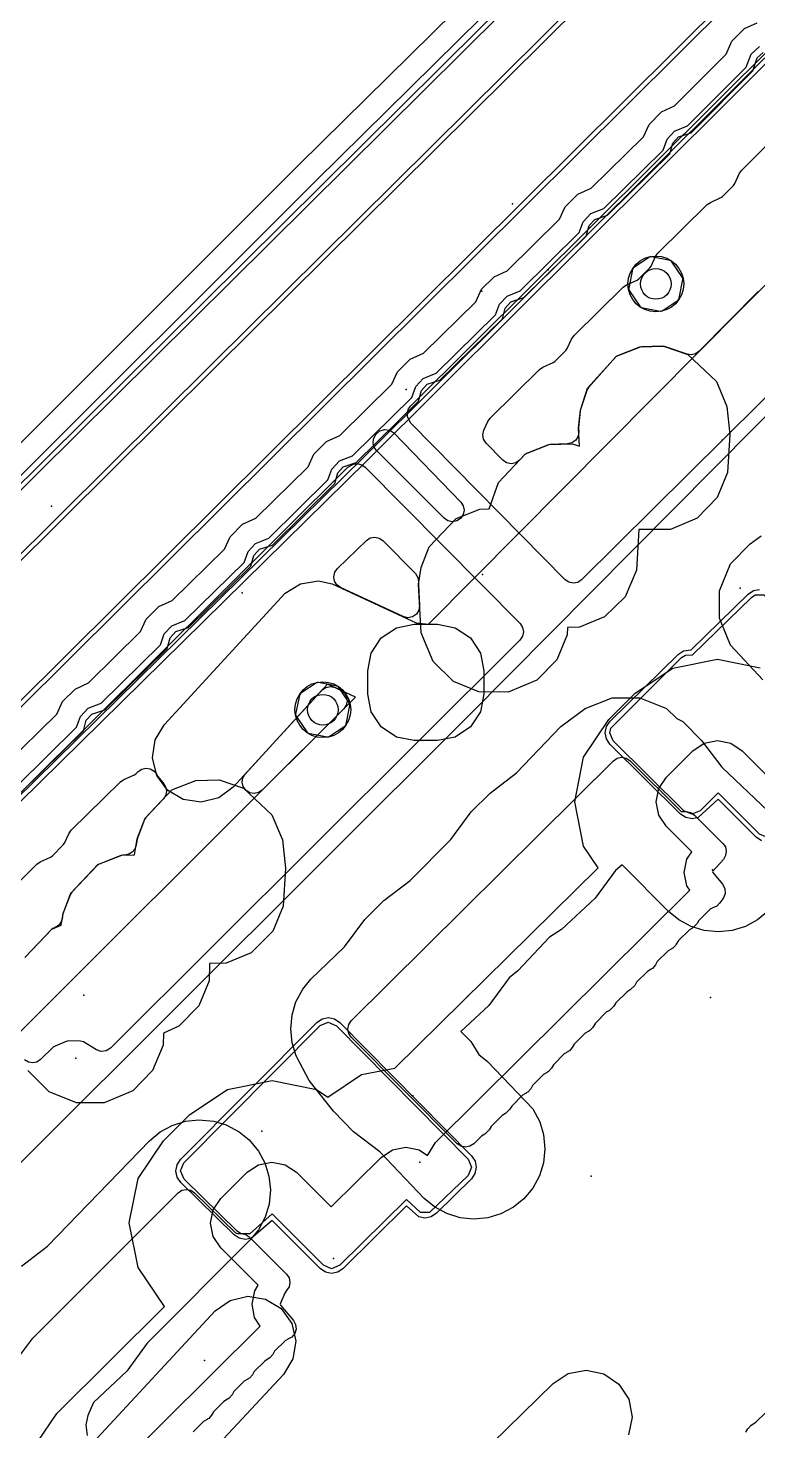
# Model space of a CAD drawing. Header units: metres. Extents: x -2677 to -840, y 169 to 1487.
# Drawn here: x -2331.3 to -2300, y 759.4 to 819.7 of the extents above; entities that cross this region are included whole.
import ezdxf

# ---------------------------------------------------------------- set-up
doc = ezdxf.new("R2010")
doc.units = ezdxf.units.M
for name, color, linetype in [('AI_GREENING_ALLOWED_ZONE', 4, 'Continuous'), ('AI_GREENING_EXCLUSIONS', 1, 'Continuous'), ('AI_GREENING_LAWN', 82, 'Continuous'), ('AI_GREENING_REJECTED', 6, 'Continuous'), ('AI_GREENING_SHRUBS', 92, 'Continuous')]:
    doc.layers.add(name, color=color, linetype=linetype)

# ---------------------------------------------------------------- blocks, each defined once
blk = doc.blocks.new('AI_SHRUB')
for radius in [1, 0.55]:
    blk.add_circle((0, 0), radius)

msp = doc.modelspace()

# ---------------------------------------------------------------- linework, layer by layer
at = {"layer": 'AI_GREENING_ALLOWED_ZONE'}
for points in [[(-2299.939, 808.387), (-2302.487, 805.818), (-2302.638, 805.713), (-2302.818, 805.671), (-2303.001, 805.696), (-2303.975, 806.023), (-2304.06, 806.036), (-2304.967, 806.011), (-2305.052, 805.994), (-2305.987, 805.624), (-2306.079, 805.56), (-2307.244, 804.269), (-2307.295, 804.18), (-2307.581, 803.309), (-2307.592, 803.257), (-2307.668, 802.529), (-2307.669, 802.487), (-2307.661, 802.365), (-2307.688, 802.167), (-2307.791, 801.996), (-2307.952, 801.878), (-2308.147, 801.833), (-2308.882, 801.813), (-2308.967, 801.796), (-2309.905, 801.425), (-2309.993, 801.365), (-2310.206, 801.142), (-2310.369, 801.027), (-2310.564, 800.986), (-2310.759, 801.024), (-2310.924, 801.135), (-2311.643, 801.866), (-2311.643, 801.866), (-2311.752, 802.033), (-2311.787, 802.23), (-2311.742, 802.424), (-2311.57, 802.801), (-2311.466, 802.949), (-2309.348, 805.034), (-2309.204, 805.133), (-2308.754, 805.337), (-2308.682, 805.387), (-2308.205, 805.864), (-2308.155, 805.937), (-2307.967, 806.347), (-2307.863, 806.496), (-2305.746, 808.58), (-2305.601, 808.679), (-2305.152, 808.884), (-2305.079, 808.934), (-2304.602, 809.411), (-2304.552, 809.483), (-2304.364, 809.894), (-2304.26, 810.042), (-2302.143, 812.127), (-2301.999, 812.226), (-2301.549, 812.43), (-2301.476, 812.481), (-2300.999, 812.957), (-2300.949, 813.03), (-2300.755, 813.455), (-2300.655, 813.6), (-2298.551, 815.718)], [(-2333.083, 781.67), (-2330.965, 783.755), (-2330.821, 783.854), (-2330.371, 784.058), (-2330.298, 784.108), (-2329.822, 784.585), (-2329.771, 784.658), (-2329.584, 785.068), (-2329.48, 785.217), (-2327.362, 787.301), (-2327.218, 787.4), (-2326.768, 787.605), (-2326.696, 787.655), (-2326.607, 787.744), (-2326.451, 787.849), (-2326.268, 787.89), (-2326.083, 787.86), (-2325.921, 787.764), (-2325.807, 787.615), (-2325.765, 787.532), (-2325.505, 787.218), (-2325.417, 787.06), (-2325.391, 786.882), (-2325.429, 786.706), (-2325.528, 786.555), (-2326.276, 785.767), (-2326.327, 785.686), (-2326.639, 784.881), (-2326.653, 784.831), (-2326.694, 784.573), (-2326.751, 784.41), (-2326.859, 784.276), (-2327.006, 784.187), (-2327.175, 784.153), (-2327.259, 784.15), (-2327.344, 784.133), (-2328.282, 783.762), (-2328.37, 783.702), (-2329.46, 782.555), (-2329.511, 782.474), (-2329.823, 781.668), (-2329.837, 781.62), (-2329.874, 781.406), (-2329.928, 781.25), (-2330.031, 781.12), (-2330.17, 781.031), (-2330.269, 780.989), (-2330.351, 780.932), (-2331.443, 779.782)]]:
    msp.add_lwpolyline(points, dxfattribs=at)
for points in [[(-2317.902, 795.658), (-2318.057, 795.771), (-2318.158, 795.935), (-2318.19, 796.125), (-2318.148, 796.313), (-2318.039, 796.471), (-2316.785, 797.686), (-2316.622, 797.792), (-2316.431, 797.827), (-2316.241, 797.787), (-2316.08, 797.678), (-2314.685, 796.26), (-2314.566, 796.062), (-2314.548, 795.831), (-2314.549, 795.826), (-2314.552, 795.773), (-2314.503, 794.888), (-2314.534, 794.686), (-2314.643, 794.513), (-2314.812, 794.398), (-2315.014, 794.361), (-2315.213, 794.407), (-2317.902, 795.658)], [(-2321.971, 786.937), (-2322.083, 787.095), (-2322.127, 787.283), (-2322.097, 787.473), (-2321.996, 787.638), (-2318.704, 791.238), (-2318.533, 791.36), (-2318.327, 791.401), (-2318.123, 791.354), (-2317.902, 791.25), (-2317.747, 791.138), (-2317.647, 790.976), (-2317.614, 790.788), (-2317.654, 790.601), (-2317.76, 790.443), (-2321.27, 786.943), (-2321.429, 786.836), (-2321.617, 786.797), (-2321.805, 786.831), (-2321.967, 786.934), (-2321.971, 786.937)]]:
    msp.add_lwpolyline(points, close=True, dxfattribs=at)
at = {"layer": 'AI_GREENING_EXCLUSIONS'}
for points in [[(-2216.371, 911.403), (-2323.438, 805.27), (-2444.303, 685.169)], [(-2216.23, 911.261), (-2323.297, 805.128), (-2444.162, 685.027)], [(-2394.599, 737.708), (-2365.789, 766.173), (-2351.004, 780.956), (-2277.905, 853.446), (-2269.083, 862.275), (-2272.183, 865.561), (-2272.328, 865.792), (-2272.374, 866.061), (-2272.313, 866.328), (-2272.154, 866.55), (-2269.923, 868.655), (-2269.692, 868.8), (-2269.422, 868.846), (-2269.156, 868.785), (-2268.933, 868.626), (-2265.867, 865.37), (-2229.27, 901.568)], [(-2394.458, 737.566), (-2365.648, 766.031), (-2350.863, 780.814), (-2277.764, 853.304), (-2268.804, 862.271), (-2272.038, 865.698), (-2272.174, 866.056), (-2272.017, 866.405), (-2269.786, 868.51), (-2269.428, 868.646), (-2269.079, 868.489), (-2265.873, 865.084), (-2229.128, 901.427)], [(-2379.224, 754.736), (-2372.666, 761.093), (-2358.219, 775.479), (-2347.854, 785.963), (-2333.517, 800.036), (-2319.671, 813.862), (-2305.395, 827.945), (-2292.188, 841.175), (-2278.959, 854.161), (-2271.329, 861.793)], [(-2378.516, 754.03), (-2371.966, 760.379), (-2357.51, 774.773), (-2347.152, 785.251), (-2332.812, 799.326), (-2318.967, 813.153), (-2304.689, 827.237), (-2291.482, 840.466), (-2277.406, 854.29), (-2269.773, 861.937)], [(-2253.881, 847.093), (-2254.649, 847.231), (-2255.33, 847.689), (-2282.133, 820.661), (-2282.358, 819.92), (-2282.98, 819.097), (-2283.627, 818.661), (-2284.241, 818.536), (-2312.4, 790.141), (-2337.539, 765.065), (-2337.768, 764.325), (-2338.395, 763.505), (-2339.044, 763.072), (-2339.658, 762.951), (-2363.51, 739.16)], [(-2347.174, 775.389), (-2288.226, 833.964)], [(-2347.033, 775.247), (-2288.08, 833.827)], [(-2285.57, 832.479), (-2316.918, 801.253), (-2346.869, 771.794)], [(-2285.472, 832.295), (-2316.778, 801.11), (-2346.64, 771.738)], [(-2340.403, 767.858), (-2317.255, 790.948), (-2318.456, 791.509), (-2322.513, 787.073), (-2323.142, 786.611), (-2323.9, 786.424), (-2324.671, 786.542), (-2325.339, 786.947), (-2325.801, 787.575), (-2325.987, 788.333), (-2325.869, 789.105), (-2325.465, 789.772), (-2320.289, 795.42), (-2319.621, 795.824), (-2318.85, 795.942), (-2318.257, 795.824), (-2314.655, 794.147), (-2314.123, 794.084), (-2287.078, 821.356)], [(-2332.348, 788.006), (-2330.102, 790.218), (-2329.857, 790.753), (-2329.317, 791.293), (-2328.745, 791.553), (-2326.499, 793.764), (-2326.255, 794.3), (-2325.714, 794.84), (-2325.143, 795.099), (-2322.896, 797.311), (-2322.652, 797.846), (-2322.111, 798.386), (-2321.54, 798.646), (-2319.293, 800.857), (-2319.049, 801.393), (-2318.509, 801.933), (-2317.937, 802.192), (-2315.69, 804.404), (-2315.446, 804.939), (-2314.906, 805.479), (-2314.334, 805.739), (-2312.088, 807.95), (-2311.843, 808.486), (-2311.303, 809.026), (-2310.731, 809.285), (-2308.485, 811.497), (-2308.24, 812.032), (-2307.7, 812.572), (-2307.129, 812.832), (-2304.882, 815.043), (-2304.638, 815.579), (-2304.097, 816.119), (-2303.539, 816.373), (-2301.326, 818.6), (-2301.071, 819.161), (-2300.531, 819.702), (-2299.985, 819.95)], [(-2331.798, 787.142), (-2329.252, 789.649), (-2329.082, 790.115), (-2328.758, 790.464), (-2328.195, 790.688), (-2325.65, 793.195), (-2325.479, 793.661), (-2325.155, 794.011), (-2324.592, 794.235), (-2322.047, 796.742), (-2321.876, 797.208), (-2321.552, 797.557), (-2320.989, 797.781), (-2318.444, 800.288), (-2318.273, 800.754), (-2317.95, 801.104), (-2317.387, 801.328), (-2314.841, 803.835), (-2314.671, 804.301), (-2314.347, 804.65), (-2313.784, 804.874), (-2311.238, 807.381), (-2311.068, 807.847), (-2310.744, 808.197), (-2310.181, 808.421), (-2307.636, 810.928), (-2307.465, 811.394), (-2307.141, 811.743), (-2306.578, 811.967), (-2304.033, 814.474), (-2303.862, 814.94), (-2303.538, 815.29), (-2302.982, 815.514), (-2300.466, 818.045), (-2300.242, 818.602), (-2299.892, 818.926)], [(-2331.642, 786.848), (-2328.958, 789.49), (-2328.833, 789.947), (-2328.59, 790.215), (-2328.039, 790.394), (-2325.356, 793.036), (-2325.23, 793.493), (-2324.988, 793.762), (-2324.436, 793.941), (-2321.753, 796.583), (-2321.627, 797.04), (-2321.385, 797.308), (-2320.834, 797.487), (-2318.15, 800.129), (-2318.025, 800.586), (-2317.782, 800.855), (-2317.231, 801.034), (-2314.547, 803.676), (-2314.422, 804.133), (-2314.179, 804.401), (-2313.628, 804.58), (-2310.944, 807.222), (-2310.819, 807.679), (-2310.576, 807.948), (-2310.025, 808.127), (-2307.342, 810.769), (-2307.216, 811.226), (-2306.973, 811.494), (-2306.422, 811.673), (-2303.739, 814.315), (-2303.613, 814.772), (-2303.371, 815.041), (-2302.824, 815.22), (-2300.172, 817.888), (-2299.993, 818.435), (-2299.725, 818.677)], [(-2299.742, 791.695), (-2301.134, 793.184), (-2301.601, 794.335), (-2301.601, 795.523), (-2301.134, 796.674), (-2300.286, 797.54), (-2299.809, 797.879)], [(-2299.806, 784.765), (-2300.032, 784.916), (-2301.667, 786.55), (-2302.521, 785.764), (-2302.789, 785.709), (-2303.057, 785.762), (-2303.285, 785.912), (-2306.317, 788.916), (-2306.471, 789.145), (-2306.525, 789.416), (-2306.469, 789.686), (-2306.314, 789.914), (-2306.314, 789.914), (-2303.376, 792.788), (-2303.151, 792.935), (-2302.831, 792.976), (-2300.37, 795.38), (-2300.147, 795.526), (-2299.885, 795.579)], [(-2331.193, 758.525), (-2330.104, 760.14), (-2325.473, 764.736), (-2326.61, 766.416), (-2326.987, 768.331), (-2326.603, 770.243), (-2325.515, 771.863), (-2324.382, 772.992), (-2322.758, 774.073), (-2320.844, 774.45), (-2318.931, 774.065), (-2318.454, 773.745), (-2316.997, 774.711), (-2315.57, 774.989), (-2306.831, 783.609), (-2307.449, 784.532), (-2307.83, 786.445), (-2307.45, 788.359), (-2306.366, 789.981), (-2305.235, 791.113), (-2303.614, 792.197), (-2301.7, 792.578), (-2299.854, 792.212)], [(-2299.507, 781.748), (-2299.975, 781.363), (-2300.495, 781.083), (-2301.058, 780.91), (-2301.654, 780.848), (-2302.261, 780.907), (-2302.823, 781.076), (-2303.36, 781.363), (-2303.8, 781.722), (-2305.786, 783.737), (-2306.074, 783.493), (-2306.956, 782.3), (-2308.394, 780.95), (-2308.91, 780.625), (-2310.273, 779.173), (-2310.645, 778.872), (-2311.528, 777.679), (-2312.726, 776.568), (-2312.296, 776.131), (-2311.953, 775.576), (-2311.58, 775.274), (-2309.639, 773.237), (-2309.339, 772.673), (-2309.178, 772.14), (-2309.116, 771.514), (-2309.178, 770.922), (-2309.353, 770.355), (-2309.639, 769.826), (-2310.02, 769.368), (-2310.462, 769.007), (-2311.01, 768.716), (-2311.562, 768.551), (-2312.178, 768.492), (-2312.764, 768.554), (-2313.335, 768.731), (-2313.861, 769.016), (-2314.305, 769.387), (-2316.209, 771.383), (-2317.347, 772.246), (-2318.211, 773.136), (-2319.247, 774.463), (-2319.807, 775.512), (-2319.982, 776.08), (-2320.044, 776.677), (-2319.986, 777.283), (-2319.819, 777.837), (-2319.529, 778.382), (-2319.174, 778.814), (-2317.732, 780.2), (-2317.732, 780.2), (-2316.856, 781.387), (-2316.046, 782.197), (-2314.903, 783.062), (-2313.161, 784.821), (-2312.285, 786.008), (-2311.475, 786.818), (-2310.332, 787.683), (-2308.428, 789.677), (-2307.379, 790.453), (-2306.228, 790.92), (-2305.04, 790.92), (-2303.889, 790.453), (-2303.436, 790.019), (-2303.188, 789.894), (-2302.377, 789.084), (-2301.511, 787.937), (-2299.52, 786.034)], [(-2327.639, 757.656), (-2321.351, 763.895), (-2321.597, 764.266), (-2321.709, 764.84), (-2321.592, 765.414), (-2321.443, 765.649), (-2323.05, 767.262), (-2323.374, 767.749), (-2323.487, 768.324), (-2323.372, 768.897), (-2323.046, 769.383), (-2321.912, 770.512), (-2321.425, 770.836), (-2320.851, 770.95), (-2320.277, 770.834), (-2319.791, 770.508), (-2318.306, 769.017), (-2316.158, 771.149), (-2315.67, 771.472), (-2315.096, 771.584), (-2314.522, 771.468), (-2314.166, 771.228), (-2313.823, 771.792), (-2302.886, 782.645), (-2303.01, 782.831), (-2303.123, 783.406), (-2303.007, 783.979), (-2302.797, 784.293), (-2303.89, 785.386), (-2304.216, 785.872), (-2304.33, 786.446), (-2304.216, 787.02), (-2303.891, 787.507), (-2302.76, 788.639), (-2302.273, 788.964), (-2301.699, 789.078), (-2301.125, 788.964), (-2300.638, 788.639), (-2299.563, 787.565)], [(-2331.476, 779.747), (-2330.316, 780.969), (-2329.92, 781.138), (-2329.832, 781.645), (-2329.493, 782.52), (-2328.333, 783.742), (-2328.333, 783.742), (-2327.303, 784.149), (-2326.761, 784.164), (-2326.648, 784.857), (-2326.309, 785.732), (-2325.149, 786.954), (-2324.119, 787.361), (-2323.125, 787.388), (-2322.075, 787.036), (-2320.851, 785.877), (-2320.404, 784.802), (-2320.271, 783.585), (-2320.365, 781.959), (-2320.818, 780.875), (-2321.74, 779.953), (-2322.824, 779.5), (-2323.532, 779.483), (-2323.549, 778.747), (-2324.002, 777.663), (-2324.857, 776.786), (-2325.515, 776.494), (-2325.532, 775.974), (-2325.985, 774.89), (-2326.84, 774.013), (-2328.072, 773.498), (-2329.26, 773.498), (-2330.425, 773.968), (-2331.347, 774.89)], [(-2331.615, 766.475), (-2330.497, 767.331), (-2326.115, 771.863), (-2325.663, 772.242), (-2325.137, 772.526), (-2324.567, 772.704), (-2323.991, 772.766), (-2323.348, 772.704), (-2322.817, 772.543), (-2322.265, 772.25), (-2321.83, 771.897), (-2321.434, 771.419), (-2321.159, 770.912), (-2320.98, 770.335), (-2320.918, 769.754), (-2320.977, 769.133), (-2321.141, 768.584), (-2321.434, 768.033), (-2321.782, 767.604), (-2326.216, 763.159), (-2327.097, 761.957), (-2328.525, 760.612), (-2328.774, 760.042), (-2328.854, 759.651), (-2328.794, 759.184)], [(-2328.557, 758.876), (-2323.286, 764.543), (-2322.653, 764.999), (-2321.893, 765.178), (-2321.123, 765.053), (-2320.46, 764.643), (-2320.003, 764.009), (-2319.824, 763.25), (-2319.949, 762.48), (-2320.36, 761.816), (-2324.514, 757.358)], [(-2315.997, 754.345), (-2308.761, 761.431), (-2308.108, 761.858), (-2307.341, 762.002), (-2306.577, 761.842), (-2305.933, 761.401), (-2305.506, 760.748), (-2305.362, 759.981), (-2305.523, 759.217)]]:
    msp.add_lwpolyline(points, dxfattribs=at)
for points in [[(-2308.926, 801.812), (-2307.932, 801.839), (-2307.621, 801.74), (-2307.67, 802.508), (-2307.59, 803.283), (-2307.279, 804.23), (-2306.041, 805.603), (-2305.011, 806.01), (-2304.017, 806.037), (-2302.967, 805.685), (-2301.743, 804.526), (-2301.296, 803.451), (-2301.163, 802.234), (-2301.257, 800.608), (-2301.71, 799.524), (-2302.565, 798.647), (-2303.716, 798.149), (-2305.081, 798.155), (-2305.172, 796.41), (-2305.67, 795.259), (-2306.547, 794.404), (-2307.631, 793.951), (-2308.136, 793.934), (-2308.153, 793.629), (-2308.606, 792.545), (-2309.461, 791.668), (-2310.693, 791.153), (-2311.962, 791.17), (-2313.046, 791.623), (-2313.923, 792.478), (-2314.438, 793.71), (-2314.553, 795.8), (-2314.436, 796.527), (-2314.097, 797.402), (-2312.937, 798.624), (-2311.907, 799.031), (-2311.511, 799.042), (-2311.116, 800.183), (-2309.956, 801.405), (-2308.926, 801.812)], [(-2302.763, 792.763), (-2300.231, 795.237), (-2300.071, 795.341), (-2299.697, 795.344), (-2293.727, 789.697), (-2293.616, 789.54), (-2293.603, 789.162), (-2295.265, 787.352), (-2295.659, 787.344), (-2296.329, 787.961), (-2299.347, 784.949), (-2299.538, 784.912), (-2299.891, 785.058), (-2301.668, 786.834), (-2302.437, 786.058), (-2302.79, 785.909), (-2303.144, 786.054), (-2306.176, 789.058), (-2306.325, 789.415), (-2306.285, 789.608), (-2303.236, 792.645), (-2303.075, 792.75), (-2302.763, 792.763)], [(-2312.32, 789.662), (-2312.969, 789.228), (-2313.734, 789.076), (-2314.734, 789.076), (-2315.499, 789.228), (-2316.148, 789.662), (-2316.582, 790.311), (-2316.734, 791.076), (-2316.734, 792.076), (-2316.582, 792.841), (-2316.148, 793.49), (-2315.499, 793.924), (-2314.734, 794.076), (-2313.734, 794.076), (-2312.969, 793.924), (-2312.32, 793.49), (-2311.886, 792.841), (-2311.734, 792.076), (-2311.734, 791.076), (-2311.886, 790.311), (-2312.32, 789.662)], [(-2312.068, 770.722), (-2312.122, 770.454), (-2312.275, 770.228), (-2313.771, 768.744), (-2313.999, 768.593), (-2314.267, 768.54), (-2314.534, 768.595), (-2315.073, 769.062), (-2317.79, 766.365), (-2318.017, 766.214), (-2318.285, 766.162), (-2318.552, 766.216), (-2318.779, 766.368), (-2320.841, 768.438), (-2321.732, 767.669), (-2321.994, 767.621), (-2322.255, 767.674), (-2322.477, 767.821), (-2324.773, 770.07), (-2324.927, 770.295), (-2324.983, 770.563), (-2324.933, 770.831), (-2324.783, 771.06), (-2318.923, 776.957), (-2318.695, 777.108), (-2318.426, 777.16), (-2318.158, 777.105), (-2317.931, 776.952), (-2312.27, 771.217), (-2312.12, 770.989), (-2312.068, 770.722)], [(-2314.457, 768.779), (-2315.072, 769.344), (-2317.931, 766.507), (-2318.284, 766.362), (-2318.637, 766.509), (-2320.836, 768.717), (-2321.805, 767.855), (-2322.178, 767.859), (-2322.337, 767.963), (-2324.633, 770.213), (-2324.783, 770.565), (-2324.641, 770.92), (-2318.782, 776.815), (-2318.427, 776.96), (-2318.074, 776.812), (-2312.412, 771.076), (-2312.268, 770.723), (-2312.416, 770.37), (-2314.074, 768.778), (-2314.457, 768.779)]]:
    msp.add_lwpolyline(points, close=True, dxfattribs=at)
at = {"layer": 'AI_GREENING_LAWN'}
for points in [[(-2282.992, 820.326), (-2307.541, 795.989), (-2307.704, 795.881), (-2307.896, 795.844), (-2308.087, 795.883), (-2308.249, 795.993), (-2308.249, 795.993), (-2314.878, 802.729), (-2315.009, 802.97), (-2315.019, 803.013), (-2315.027, 803.18), (-2314.981, 803.34), (-2314.883, 803.476), (-2286.135, 832.094)], [(-2345.223, 773.353), (-2317.594, 800.834), (-2317.344, 800.969), (-2317.308, 800.977), (-2317.143, 800.984), (-2316.984, 800.936), (-2316.85, 800.839), (-2310.184, 794.108), (-2310.077, 793.945), (-2310.039, 793.754), (-2310.078, 793.564), (-2310.186, 793.402), (-2327.787, 775.847), (-2327.973, 775.73), (-2328.192, 775.704), (-2328.401, 775.775), (-2328.961, 776.117), (-2329.088, 776.153), (-2329.598, 776.156), (-2329.693, 776.137), (-2330.178, 775.939), (-2330.259, 775.886), (-2330.8, 775.353), (-2330.956, 775.249), (-2331.139, 775.21), (-2331.324, 775.241), (-2331.485, 775.338)], [(-2331.909, 762.348), (-2331.171, 763.317), (-2331.127, 763.367), (-2324.884, 769.625), (-2324.723, 769.733), (-2324.533, 769.772), (-2324.342, 769.735), (-2324.18, 769.629), (-2322.422, 767.909), (-2322.381, 767.883), (-2322.333, 767.875), (-2322.209, 767.882), (-2322.002, 767.849), (-2321.828, 767.736), (-2320.222, 766.124), (-2320.114, 765.962), (-2320.076, 765.772), (-2320.114, 765.581), (-2320.221, 765.419), (-2320.251, 765.388), (-2320.302, 765.312), (-2320.49, 764.878), (-2320.5, 764.837), (-2320.48, 764.8), (-2319.926, 764.128), (-2319.834, 763.956), (-2319.814, 763.762), (-2319.871, 763.575), (-2319.874, 763.568), (-2319.999, 763.416), (-2320.173, 763.324), (-2320.185, 763.321), (-2320.289, 763.259), (-2320.737, 762.813), (-2320.818, 762.669), (-2320.942, 762.525), (-2321.01, 762.489), (-2321.007, 762.484), (-2321.164, 762.39), (-2321.612, 761.944), (-2321.694, 761.8), (-2321.817, 761.656), (-2321.885, 761.621), (-2321.882, 761.615), (-2322.039, 761.522), (-2322.487, 761.075), (-2322.569, 760.932), (-2322.693, 760.787), (-2322.761, 760.752), (-2322.757, 760.746), (-2322.914, 760.653), (-2323.362, 760.207), (-2323.444, 760.063), (-2323.568, 759.919), (-2323.636, 759.883), (-2323.633, 759.878), (-2323.79, 759.785), (-2324.238, 759.338)], [(-2300.47, 759.334), (-2300.388, 759.477), (-2300.265, 759.621), (-2300.197, 759.657), (-2300.2, 759.663), (-2300.043, 759.756), (-2299.605, 760.192)]]:
    msp.add_lwpolyline(points, dxfattribs=at)
for points in [[(-2303.388, 808.022), (-2303.356, 808.055), (-2303.338, 808.098), (-2303.178, 808.902), (-2303.178, 808.948), (-2303.196, 808.991), (-2303.651, 809.673), (-2303.684, 809.706), (-2303.727, 809.723), (-2304.531, 809.883), (-2304.577, 809.883), (-2304.62, 809.866), (-2305.302, 809.41), (-2305.335, 809.377), (-2305.353, 809.334), (-2305.513, 808.53), (-2305.513, 808.484), (-2305.495, 808.441), (-2305.039, 807.759), (-2305.007, 807.726), (-2304.964, 807.709), (-2304.159, 807.549), (-2304.113, 807.549), (-2304.07, 807.566), (-2303.388, 808.022)], [(-2312.904, 798.526), (-2313.095, 798.489), (-2313.285, 798.528), (-2313.446, 798.636), (-2316.361, 801.547), (-2316.462, 801.692), (-2316.506, 801.863), (-2316.488, 802.038), (-2316.41, 802.197), (-2316.368, 802.254), (-2316.206, 802.396), (-2315.999, 802.457), (-2315.786, 802.425), (-2315.606, 802.306), (-2312.733, 799.337), (-2312.628, 799.174), (-2312.593, 798.983), (-2312.633, 798.793), (-2312.742, 798.633), (-2312.904, 798.526)], [(-2317.707, 789.71), (-2317.675, 789.743), (-2317.657, 789.786), (-2317.497, 790.59), (-2317.497, 790.636), (-2317.515, 790.679), (-2317.97, 791.361), (-2318.003, 791.394), (-2318.046, 791.411), (-2318.85, 791.571), (-2318.897, 791.571), (-2318.939, 791.554), (-2319.621, 791.098), (-2319.654, 791.065), (-2319.672, 791.022), (-2319.832, 790.218), (-2319.832, 790.172), (-2319.814, 790.129), (-2319.358, 789.447), (-2319.326, 789.414), (-2319.283, 789.397), (-2318.479, 789.237), (-2318.432, 789.237), (-2318.389, 789.255), (-2317.707, 789.71)], [(-2306.169, 788.212), (-2306.008, 788.32), (-2305.817, 788.357), (-2305.627, 788.32), (-2305.465, 788.213), (-2303.287, 786.055), (-2303.249, 786.03), (-2303.203, 786.021), (-2303.037, 786.021), (-2302.845, 785.983), (-2302.682, 785.875), (-2301.461, 784.655), (-2301.355, 784.499), (-2301.315, 784.315), (-2301.345, 784.129), (-2301.442, 783.967), (-2301.891, 783.466), (-2301.912, 783.432), (-2301.892, 783.398), (-2301.475, 782.904), (-2301.374, 782.709), (-2301.366, 782.49), (-2301.453, 782.288), (-2301.603, 782.08), (-2301.729, 781.959), (-2301.889, 781.888), (-2301.895, 781.887), (-2302.009, 781.822), (-2302.493, 781.342), (-2302.573, 781.203), (-2302.763, 781.014), (-2302.903, 780.936), (-2303.371, 780.473), (-2303.466, 780.316), (-2303.468, 780.318), (-2303.493, 780.268), (-2303.609, 780.153), (-2303.659, 780.128), (-2303.657, 780.126), (-2303.814, 780.033), (-2304.281, 779.568), (-2304.363, 779.425), (-2304.486, 779.28), (-2304.554, 779.245), (-2304.551, 779.239), (-2304.708, 779.146), (-2305.175, 778.681), (-2305.254, 778.542), (-2305.444, 778.353), (-2305.584, 778.275), (-2306.068, 777.794), (-2306.148, 777.655), (-2306.338, 777.466), (-2306.478, 777.388), (-2306.946, 776.925), (-2307.041, 776.769), (-2307.043, 776.77), (-2307.068, 776.72), (-2307.184, 776.605), (-2307.234, 776.581), (-2307.232, 776.578), (-2307.389, 776.485), (-2307.856, 776.02), (-2307.938, 775.877), (-2308.061, 775.732), (-2308.129, 775.697), (-2308.126, 775.691), (-2308.283, 775.598), (-2308.75, 775.133), (-2308.831, 774.99), (-2308.955, 774.846), (-2309.023, 774.81), (-2309.02, 774.804), (-2309.177, 774.711), (-2309.644, 774.246), (-2309.725, 774.103), (-2309.849, 773.959), (-2309.917, 773.923), (-2309.914, 773.918), (-2310.071, 773.824), (-2310.537, 773.359), (-2310.617, 773.22), (-2310.807, 773.031), (-2310.947, 772.953), (-2311.431, 772.473), (-2311.51, 772.333), (-2311.701, 772.144), (-2311.841, 772.066), (-2312.176, 771.734), (-2312.339, 771.627), (-2312.53, 771.59), (-2312.721, 771.628), (-2312.882, 771.737), (-2317.44, 776.315), (-2317.548, 776.477), (-2317.585, 776.669), (-2317.547, 776.86), (-2317.438, 777.022), (-2306.169, 788.212)]]:
    msp.add_lwpolyline(points, close=True, dxfattribs=at)
at = {"layer": 'AI_GREENING_REJECTED'}
for p in [(-2310.51, 812.16), (-2308.97, 809.33), (-2311.82, 808.41), (-2315.08, 804.17), (-2301.49, 802), (-2330.33, 799.16), (-2311.8, 796.22), (-2322.13, 795.43), (-2300.72, 795.63), (-2301.91, 783.52), (-2328.94, 778.12), (-2312.44, 778.07), (-2301.99, 778.02), (-2329.28, 775.41), (-2314.8, 773.8), (-2321.29, 772.28), (-2314.49, 770.95), (-2307.12, 770.34), (-2318.2, 766.8), (-2323.75, 762.41)]:
    msp.add_point(p, dxfattribs=at)

# ---------------------------------------------------------------- block references
at = {"layer": 'AI_GREENING_SHRUBS', "xscale": 1.2, "yscale": 1.2}
for p in [(-2304.345, 808.716), (-2318.664, 790.404)]:
    msp.add_blockref('AI_SHRUB', p, dxfattribs=at)

doc.saveas('drawing.dxf')
